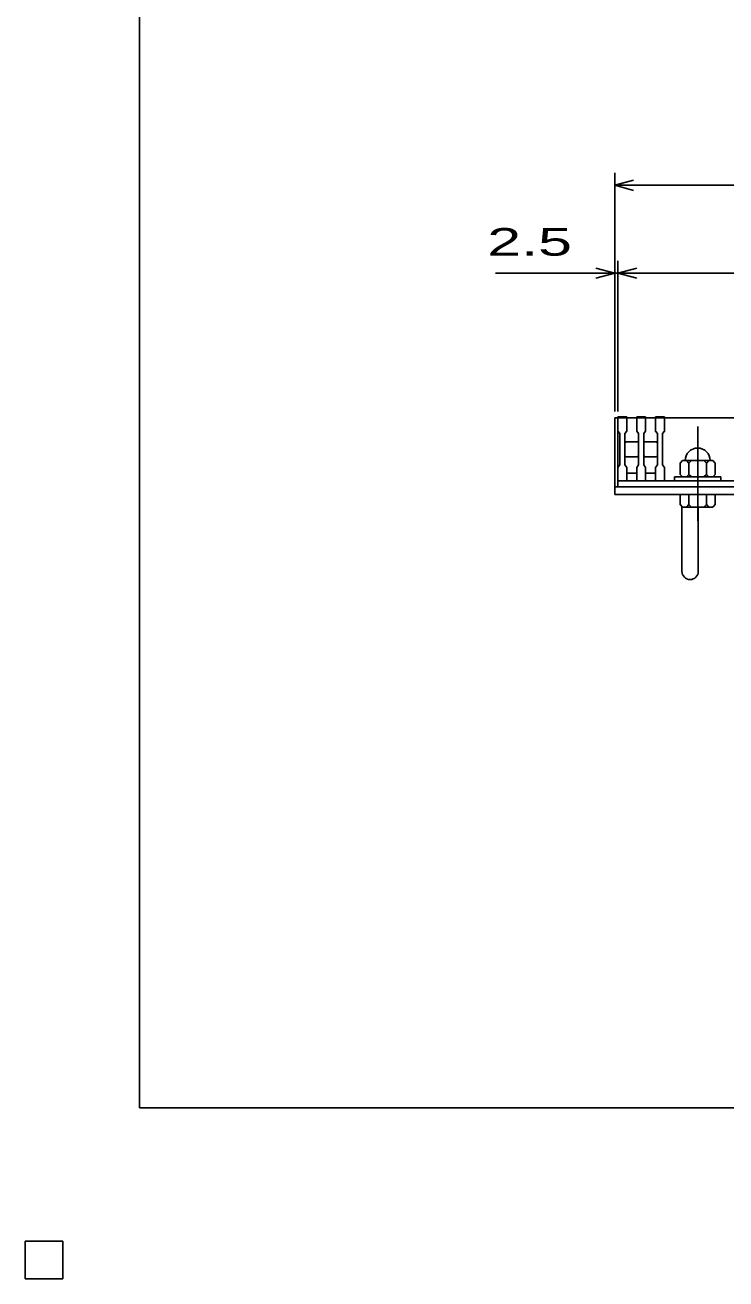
# Model space of a CAD drawing. Units: millimetres, scale not verified. Extents: x -1820 to 1731, y -1282 to 1054.
# Drawn here: x -1820 to -1262, y -1282 to -285 of the extents above; entities that cross this region are included whole.
import ezdxf
from ezdxf.enums import TextEntityAlignment as Align

# ---------------------------------------------------------------- set-up
doc = ezdxf.new("R2010")
doc.units = ezdxf.units.MM
doc.header["$LTSCALE"] = 10
doc.linetypes.add('CHAIN', pattern=[18.5, 12, -1.5, 3.5, -1.5])
for name, color, linetype, lineweight in [('0_2', 150, 'Continuous', 25), ('16', 3, 'Continuous', 25), ('19', 6, 'Continuous', 25), ('22', 4, 'Continuous', 25)]:
    doc.layers.add(name, color=color, linetype=linetype, lineweight=lineweight)
doc.styles.add('ベクトル', font='')
doc.styles.get('ベクトル').set_extended_font_data('ベクトル')

msp = doc.modelspace()

# ---------------------------------------------------------------- linework, layer by layer
at = {"layer": '0_2'}
for p, q in [((-1729, -1146.5), (-1729, 1053.5)), ((1731, -1146.5), (-1729, -1146.5))]:
    msp.add_line(p, q, dxfattribs=at)
at = {"layer": '16'}
for p, q in [((-1348, -597.5), (-1348, -596.8)), ((-1348, -596.8), (-1341, -596.8)), ((-1348, -597.5), (-1348, -608)), ((-1341, -597.5), (-1348, -597.5)), ((-1348, -597.5), (-1348, -641.5)), ((-1348, -597.5), (-353, -597.5)), ((-1341, -596.8), (-1341, -597.5)), ((-1341, -608), (-1341, -597.5)), ((-1333, -597.5), (-1333, -596.8)), ((-1333, -596.8), (-1326, -596.8)), ((-1333, -597.5), (-1333, -608)), ((-1326, -597.5), (-1333, -597.5)), ((-1326, -596.8), (-1326, -597.5)), ((-1326, -608), (-1326, -597.5)), ((-1318, -597.5), (-1318, -596.8)), ((-1318, -596.8), (-1311, -596.8)), ((-1318, -597.5), (-1318, -608)), ((-1311, -597.5), (-1318, -597.5)), ((-1311, -596.8), (-1311, -597.5)), ((-1311, -608), (-1311, -597.5)), ((-1311, -597.5), (-1258, -597.5)), ((-1348, -608), (-1346.5, -610)), ((-1342.5, -610), (-1341, -608)), ((-1333, -608), (-1331.5, -610)), ((-1327.5, -610), (-1326, -608)), ((-1318, -608), (-1316.5, -610)), ((-1312.5, -610), (-1311, -608)), ((-1346.5, -610), (-1346.5, -635)), ((-1342.5, -635), (-1342.5, -610)), ((-1342.5, -617.5), (-1341.5, -616.5)), ((-1341.5, -616.5), (-1332.5, -616.5)), ((-1332.5, -616.5), (-1331.5, -617.5)), ((-1331.5, -610), (-1331.5, -635)), ((-1327.5, -635), (-1327.5, -610)), ((-1327.5, -617.5), (-1326.5, -616.5)), ((-1326.5, -616.5), (-1317.5, -616.5)), ((-1317.5, -616.5), (-1316.5, -617.5)), ((-1316.5, -610), (-1316.5, -635)), ((-1312.5, -635), (-1312.5, -610)), ((-1341.5, -628.5), (-1342.5, -627.5)), ((-1331.5, -627.5), (-1332.5, -628.5)), ((-1326.5, -628.5), (-1327.5, -627.5)), ((-1316.5, -627.5), (-1317.5, -628.5)), ((-1346.5, -635), (-1348, -637)), ((-1348, -637), (-1348, -647.5)), ((-1341, -637), (-1342.5, -635)), ((-1332.5, -628.5), (-1341.5, -628.5)), ((-1341, -647.5), (-1341, -637)), ((-1331.5, -635), (-1333, -637)), ((-1333, -637), (-1333, -647.5)), ((-1326, -637), (-1327.5, -635)), ((-1317.5, -628.5), (-1326.5, -628.5)), ((-1326, -647.5), (-1326, -637)), ((-1316.5, -635), (-1318, -637)), ((-1318, -637), (-1318, -647.5)), ((-1311, -637), (-1312.5, -635)), ((-1311, -647.5), (-1311, -637)), ((-1296.5, -631.5), (-1298.5, -633.5)), ((-1298.5, -633.5), (-1298.5, -642.5)), ((-1272.5, -631.5), (-1296.5, -631.5)), ((-1291.5, -633.5), (-1293.5, -631.5)), ((-1289.5, -631.5), (-1291.5, -633.5)), ((-1291.5, -642.5), (-1291.5, -633.5)), ((-1277.5, -633.5), (-1279.5, -631.5)), ((-1275.5, -631.5), (-1277.5, -633.5)), ((-1277.5, -642.5), (-1277.5, -633.5)), ((-1270.5, -633.5), (-1272.5, -631.5)), ((-1270.5, -642.5), (-1270.5, -633.5)), ((-1348, -647.5), (-1341, -647.5)), ((-1348, -647.5), (-353, -647.5)), ((-1348, -652.5), (-1348, -647.5)), ((-1341, -641.5), (-1333, -641.5)), ((-1333, -647.5), (-1326, -647.5)), ((-1326, -641.5), (-1318, -641.5)), ((-1318, -647.5), (-1311, -647.5)), ((-1258, -647.5), (-1311, -647.5)), ((-1303, -647.5), (-1303, -644.5)), ((-1303, -644.5), (-1266, -644.5)), ((-1266, -647.5), (-1303, -647.5)), ((-1298.5, -642.5), (-1296.5, -644.5)), ((-1293.5, -644.5), (-1291.5, -642.5)), ((-1291.5, -642.5), (-1289.5, -644.5)), ((-1279.5, -644.5), (-1277.5, -642.5)), ((-1277.5, -642.5), (-1275.5, -644.5)), ((-1272.5, -644.5), (-1270.5, -642.5)), ((-1266, -644.5), (-1266, -647.5)), ((-353, -652.5), (-1348, -652.5)), ((-1790, -1252.5), (-1820, -1252.5)), ((-1820, -1252.5), (-1820, -1282.5)), ((-1790, -1252.5), (-1820, -1252.5)), ((-1820, -1252.5), (-1820, -1282.5)), ((-1790, -1252.5), (-1820, -1252.5)), ((-1820, -1252.5), (-1820, -1282.5)), ((-1790, -1252.5), (-1820, -1252.5)), ((-1820, -1252.5), (-1820, -1282.5)), ((-1790, -1252.5), (-1820, -1252.5)), ((-1820, -1252.5), (-1820, -1282.5)), ((-1790, -1282.5), (-1790, -1252.5)), ((-1790, -1282.5), (-1790, -1252.5)), ((-1790, -1282.5), (-1790, -1252.5)), ((-1790, -1282.5), (-1790, -1252.5)), ((-1790, -1282.5), (-1790, -1252.5)), ((-1820, -1282.5), (-1790, -1282.5)), ((-1820, -1282.5), (-1790, -1282.5)), ((-1820, -1282.5), (-1790, -1282.5)), ((-1820, -1282.5), (-1790, -1282.5)), ((-1820, -1282.5), (-1790, -1282.5))]:
    msp.add_line(p, q, dxfattribs=at)
at = {"layer": '16', "linetype": 'CHAIN'}
msp.add_line((-1284.5, -604.5), (-1284.5, -679.5), dxfattribs=at)
at = {"layer": '16'}
msp.add_arc((-1284.5, -631.5), 10, 0, 180, dxfattribs=at)
at = {"layer": '19'}
for p, q in [((-1350.5, -652.5), (-1350.5, -597.5)), ((-1350.5, -597.5), (-1348, -597.5)), ((-1350.5, -652.5), (-350.5, -652.5)), ((-1350.5, -658.5), (-1350.5, -652.5)), ((-350.5, -658.5), (-1350.5, -658.5)), ((-1298.5, -658.5), (-1298.5, -666.5)), ((-1270.5, -658.5), (-1298.5, -658.5)), ((-1298.5, -666.5), (-1296.5, -668.5)), ((-1291.5, -666.5), (-1293.5, -668.5)), ((-1291.5, -658.5), (-1291.5, -666.5)), ((-1289.5, -668.5), (-1291.5, -666.5)), ((-1277.5, -666.5), (-1279.5, -668.5)), ((-1277.5, -658.5), (-1277.5, -666.5)), ((-1275.5, -668.5), (-1277.5, -666.5)), ((-1272.5, -668.5), (-1270.5, -666.5)), ((-1270.5, -666.5), (-1270.5, -658.5)), ((-1297, -719.61), (-1297, -668.5)), ((-1296.5, -668.5), (-1272.5, -668.5)), ((-1284, -719.61), (-1284, -668.5))]:
    msp.add_line(p, q, dxfattribs=at)
msp.add_arc((-1290.5, -719.61), 6.5, 180, 0, dxfattribs=at)
at = {"layer": '22'}
for p, q in [((-1350.5, -592.5), (-1350.5, -402.5)), ((-1350.5, -412.5), (-1335.5, -408.5)), ((-1335.5, -416.5), (-1350.5, -412.5)), ((-1350.5, -412.5), (-350.5, -412.5)), ((-1350.5, -482.5), (-1365.5, -478.5)), ((-1350.5, -592.5), (-1350.5, -472.5)), ((-1348, -592.5), (-1348, -472.5)), ((-1348, -482.5), (-1333, -478.5)), ((-1445.5, -482.5), (-1350.5, -482.5)), ((-1365.5, -486.5), (-1350.5, -482.5)), ((-1350.5, -482.5), (-1348, -482.5)), ((-1333, -486.5), (-1348, -482.5)), ((-1348, -482.5), (-353, -482.5))]:
    msp.add_line(p, q, dxfattribs=at)
at = {"layer": '22', "color": 2}
for p, q in [((-1790, -1252.5), (-1820, -1252.5)), ((-1820, -1252.5), (-1820, -1282.5)), ((-1790, -1252.5), (-1820, -1252.5)), ((-1820, -1252.5), (-1820, -1282.5)), ((-1790, -1252.5), (-1820, -1252.5)), ((-1820, -1252.5), (-1820, -1282.5)), ((-1790, -1282.5), (-1790, -1252.5)), ((-1790, -1282.5), (-1790, -1252.5)), ((-1790, -1282.5), (-1790, -1252.5)), ((-1820, -1282.5), (-1790, -1282.5)), ((-1820, -1282.5), (-1790, -1282.5)), ((-1820, -1282.5), (-1790, -1282.5))]:
    msp.add_line(p, q, dxfattribs=at)

# ---------------------------------------------------------------- texts
at = {"layer": '22', "color": 2, "style": 'ベクトル', "width": 1.65}
msp.add_text(' 2.5 ', height=21.99, dxfattribs=at).set_placement((-1465.5, -457.5), align=Align.MIDDLE_LEFT)

doc.saveas('drawing.dxf')
